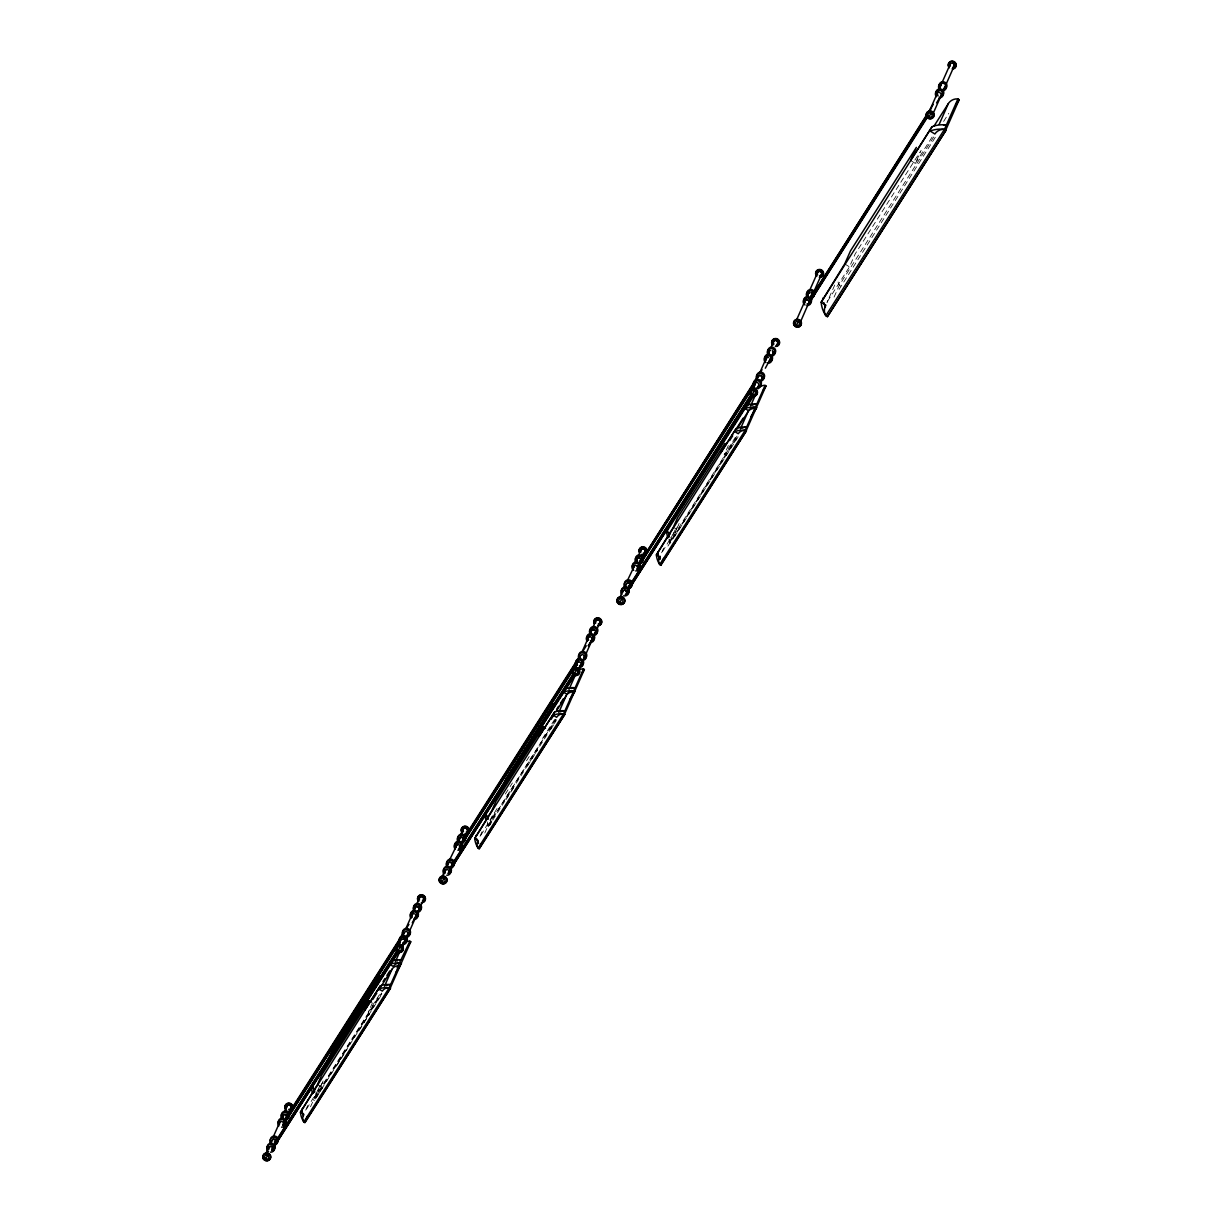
<?xml version="1.0" encoding="UTF-8"?>
<svg xmlns="http://www.w3.org/2000/svg" width="1222" height="1222" viewBox="0 0 1222 1222"><rect width="100%" height="100%" fill="white"/><g stroke="black" fill="none" stroke-linecap="round" stroke-linejoin="round"><path stroke-width="0.75" stroke-dasharray="5 3.75" d="M307.684 1105.559L305.256 1111.226L322.913 1082.05M310.541 1106.75L313.535 1099.999L381.646 992.997M315.78 1097.539L314.726 1097.295L319.965 1085.487M323.112 1080.981L315.643 1097.86L381.86 993.73M372.405 1002.88L368.234 1012.29L379.843 994.051M481.987 831.754L479.559 837.421L497.217 808.246M484.798 833.037L487.838 826.194L555.949 719.193M556.484 719.911L489.243 825.644L488.326 825.064L492.817 814.952M489.243 825.644L495.964 810.446M663.607 548.189L661.178 553.856L678.836 524.681M667.945 546.051L737.569 435.628M670.863 542.079L669.962 541.499L675.888 528.118M671.611 540.384L679.096 523.505M728.327 445.511L724.157 454.92L736.744 435.154M834.718 285.047L827.004 302.46A10.494 10.143 23.9 0 1 827.829 300.826M834.076 297.099L839.331 285.245L934.433 135.856M839.086 289.415L935.701 136.65M827.508 301.345L849.473 266.854L855.247 253.794L920.09 151.956M910.573 160.464L915.309 163.412L921.098 150.352M505.343 794.04L512.415 782.951M526.529 760.771L530.562 754.432M542.537 738.485L555.109 718.719M314.268 1096.562A20.728 20.041 23.9 0 0 314.726 1097.295L379.798 995.075M487.425 823.582A20.728 20.041 23.9 0 0 488.326 825.064L555.43 719.651M316.88 1096.409L382.089 993.868M669.045 540.017A20.728 20.041 23.9 0 0 669.962 541.499L737.065 436.086M315.459 1098.975L323.586 1086.19M336.814 1065.431L346.972 1049.454M359.176 1030.299L369.35 1014.321M489.61 825.461L491.794 821.978M506.03 799.616L515.18 785.242M527.385 766.072L537.543 750.109M550.755 729.335L555.842 721.347M672.894 538.871L738.103 436.346M674.437 536.809L738.195 436.804M915.309 163.412L932.722 136.085M943.628 121.406L948.746 113.371M844.723 263.891L849.473 266.854M840.599 286.04L839.331 285.245A10.494 10.143 23.9 0 1 837.91 280.861M673.337 527.262L676.759 529.386M670.359 543.194L669.457 542.629A7.561 7.301 23.9 0 1 669.137 542.033M488.739 826.759L487.838 826.194A7.561 7.301 23.9 0 1 487.242 824.987M317.415 1084.632L320.836 1086.755M314.436 1100.564L313.535 1099.999A7.561 7.301 23.9 0 1 313.214 1099.403M314.726 1097.295A7.561 7.301 23.9 0 1 314.405 1096.699M669.962 541.499A7.561 7.301 23.9 0 1 669.014 539.009M671.031 537.772A7.561 7.301 23.9 0 0 671.336 538.367A20.728 20.041 23.9 0 1 670.878 537.634M488.326 825.064A7.561 7.301 23.9 0 1 487.303 821.902"/><path stroke-width="1.5" d="M268.519 1147.718L268.703 1149.352L268.703 1147.336M272.735 1139.332L271.59 1141.822M273.209 1139.271L275.714 1140.263L275.607 1142.539M279.609 1122.697L279.578 1123.812M282.74 1115.625L282.862 1117.382L282.985 1115.121M286.956 1116.939L286.773 1115.304L286.987 1116.511A2.2 2.139 23.9 0 1 285.398 1117.061M403.886 932.905L403.856 934.02M414.945 907.946L414.869 909.183M416.106 915.797L415.74 916.974M444.716 872.034L445.266 873.012L445.037 870.293L441.799 877.442M458.892 839.377L459.273 838.185M463.062 838.384L463.337 839.468M577.471 665.348L577.013 663.118M580.175 655.985L580.297 657.742M581.168 664.569L581.26 664.02M584.33 657.436L583.429 654.839M588.103 638.098L588.561 640.328M591.143 631.575L591.234 631.026M592.258 639.549L592.135 637.777L592.028 640.053M625.633 585.017L624.182 587.813M630.078 585.109L629.758 586.163M633.622 567.68L633.943 565.939M636.708 560.043L637.09 558.866M635.241 565.144L637.945 566.657L636.815 569.147M755.013 385.434L754.829 383.8M757.9 377.216L758.22 376.162M761.963 376.468L761.917 378.606M765.919 358.779L765.827 360.001M769.234 353.326L769.295 351.188M808.292 295.617C806.184 294.013 812.218 291.386 808.72 293.051M937.014 94.109L937.702 92.628M937.167 93.437L938.068 96.034M940.329 86.304L940.237 86.854M944.484 87.755L944.621 87.083M265.51 1154.378L268.748 1147.214M270.077 1144.067L271.681 1140.584M273.117 1137.193L279.975 1121.72M281.503 1118.283L283.015 1114.846M284.543 1111.409L286.834 1106.261M281.136 1121.384L283.244 1122.056M285.994 1114.479L283.748 1114.495L286.727 1115.426M270.688 1146.236L271.773 1146.572L269.054 1146.908M273.835 1139.103L275.378 1139.805M264.945 1159.754L268.764 1153.751M272.766 1148.619C271.467 1144.892 274.064 1149.856 271.666 1150.284M282.71 1125.401L283.641 1122.376M399.136 951.067L272.369 1149.367L276.569 1139.897L396.845 950.96M283.168 1125.08L401.32 939.107M284.146 1122.789L287.644 1114.892L402.832 933.959M283.519 1124.652L400.022 942.07M272.75 1149.597L276.569 1139.897M283.825 1124.591L287.644 1114.892M371.274 1002.177L368.998 1000.757L321.585 1075.223L317.415 1084.632L300.444 1112.234A20.728 20.041 23.9 0 0 303.804 1121.933L304.95 1122.651L390.49 988.17L304.721 1122.499L307.715 1115.762M368.998 1000.757L364.828 1010.151L380.302 985.849A20.728 20.041 23.9 0 1 390.597 984.642A7.561 7.301 23.9 0 0 386.076 985.68M376.437 983.939L379.92 976.103L332.506 1050.584L326.396 1063.048M380.302 985.849L300.444 1112.234L303.866 1114.357A7.561 7.301 23.9 0 0 303.804 1121.933L389.207 987.773L398.937 965.838L399.838 966.403L390.124 988.338M398.128 946.042L404.222 932.294L403.825 933.043M405.75 928.857L419.452 897.926A2.2 2.139 23.9 0 1 423.148 897.147M406.62 931.531L407.14 931.775M397.562 951.419L401.381 945.416M403.459 938.664L404.36 939.397L401.259 939.229M418.978 907.625L417.68 906.556L419.192 908.847M415.006 914.01L415.786 914.835M402.771 942.849L404.696 941.872M406.498 935.67L408.102 934.234M404.757 939.718L404.421 939.26M407.919 932.6L408.133 933.807M384.472 986.261L392.048 969.168A7.561 7.301 23.9 0 1 398.937 965.838M395.393 961.607L399.945 951.358M414.915 917.722L415.786 916.851M404.345 942.299L404.94 941.368M406.269 938.068L408.377 933.333M417.359 913.063L419.452 908.328M402.344 947.356L408.438 933.608M409.95 930.171L423.667 899.239A2.2 2.139 23.9 0 0 423.484 897.605M402.191 946.256L408.744 933.562M412.257 922.854L419.833 908.557M397.089 967.916L409.859 941.2L410.76 941.765L401.045 963.7M390.49 988.17L389.207 987.773A20.728 20.041 23.9 0 0 378.912 988.98L382.333 991.103A7.561 7.301 23.9 0 1 389.207 987.773M397.99 968.496L401.412 963.532L400.129 963.135A20.728 20.041 23.9 0 0 389.833 964.326L311.366 1087.58A20.728 20.041 23.9 0 0 312.725 1093.446M446.366 867.131L447.97 863.664L447.878 864.901M449.406 860.273L460.618 837.253L459.212 838.323M460.831 834.489L463.123 829.341M450.124 862.182C447.115 862.61 453.087 861.754 452.216 864.565A2.2 2.139 23.9 0 1 451.728 864.871M456.891 844.646L456.432 844.967M446.397 869.361L447.542 869.407L444.991 870.415M457.425 844.463L459.594 844.998L459.457 848.16M440.287 882.391A3.941 3.819 23.9 0 1 441.89 876.159A3.941 3.819 23.9 0 1 447.038 880.359A3.941 3.819 23.9 0 1 441.096 883.048L441.234 882.834M461.702 837.437L462.664 838.048M444.915 877.136L441.096 883.139M448.505 870.018L449.024 872.111L447.955 873.363M451.162 862.656L452.003 863.343M451.071 866.352L451.59 865.909M452.155 864L451.529 866.047M450.063 869.285L452.858 862.976L573.133 674.04M461.137 844.28L463.932 837.971L579.121 657.039M450.429 869.514L452.537 864.779M462.222 842.936L463.612 839.774M545.562 728.373L543.286 726.953L495.888 801.418L491.718 810.828L474.747 838.429A20.728 20.041 23.9 0 0 478.108 848.129L479.253 848.847L564.793 714.366L479.024 848.71L481.269 843.638M503.327 784.631L506.107 778.353L553.52 703.887L550.037 711.723M543.286 726.953L539.131 736.347L554.605 712.044A20.728 20.041 23.9 0 1 564.9 710.837A7.561 7.301 23.9 0 0 560.379 711.876M554.605 712.044L474.747 838.429L478.169 840.553A7.561 7.301 23.9 0 0 478.108 848.129L563.51 713.969L573.24 692.034L574.141 692.599L564.427 714.534M574.416 669.106L580.511 655.374M582.039 651.937L595.74 621.005A2.2 2.139 23.9 0 1 598.994 619.86M576.876 663.79L577.196 664.753M589.111 636.968L589.691 636.662M591.83 630.094L593.968 629.635L591.417 630.644M578.556 661.805L580.649 662.461M573.851 674.498L577.67 668.495M590.211 636.738L591.738 637.441M558.775 712.457L566.351 695.364A7.561 7.301 23.9 0 1 573.24 692.034M568.994 689.391L575.058 675.72M590.669 640.985L592.074 639.916M578.632 670.435L599.956 622.319A2.2 2.139 23.9 0 0 599.437 620.226M578.48 669.335L585.735 655.068M588.546 645.934L596.81 630.063M574.645 691.469L584.376 669.534L583.459 668.969L573.744 690.904A7.561 7.301 23.9 0 0 566.855 694.233L563.434 692.11A20.728 20.041 23.9 0 1 573.744 690.904L575.012 691.301L572.614 694.676M564.793 714.366L563.51 713.969A20.728 20.041 23.9 0 0 553.215 715.176L556.636 717.299A7.561 7.301 23.9 0 1 563.51 713.969M619.615 598.123L622.853 590.959L622.594 592.578M627.222 580.939L634.768 565.206M635.608 562.044L640.939 550.007M626.794 583.215L627.94 582.863L625.725 584.467M638.388 558.057L640.878 559.05L640.771 561.326M626.657 591.158C620.807 587.186 630.277 593.296 625.725 594.167M639.014 557.889L640.542 558.591M619.05 603.5L622.731 597.818M628.52 582.955L627.894 582.986M637.349 565.801L638.006 567.222M753.241 394.813L626.474 593.113L630.674 583.642L750.95 394.721M639.656 563.373L756.937 377.72M628.948 588.622L630.353 585.46M640.038 563.617L641.749 558.637M741.998 428.311A7.561 7.301 23.9 0 1 746.535 427.272A20.728 20.041 23.9 0 0 736.224 428.479L720.751 452.782L724.921 443.387L677.507 517.853L673.337 527.262L656.382 554.864A20.728 20.041 23.9 0 0 659.727 564.564L660.873 565.282L746.413 430.801L660.644 565.144L663.638 558.393M667.991 528.668L666.601 531.799A20.728 20.041 23.9 0 0 667.945 537.665M683.556 504.197L687.726 494.788M730.97 429.716L735.14 420.322M752.248 389.787L758.327 376.04M759.855 372.603L769.753 350.271M771.281 346.834L773.557 341.671M754.738 384.35L755.059 383.28M761.245 375.521L758.999 375.536L761.688 375.887M736.224 428.479L656.382 554.864L659.788 556.988A7.561 7.301 23.9 0 0 659.727 564.564L745.145 430.404L754.86 408.469L755.776 409.034L746.046 430.984M756.937 382.44L758.862 383.479L758.45 386.045M767.462 357.466L768.653 357.389M749.666 391.972A3.941 3.819 23.9 0 1 754.371 388.428A3.941 3.819 23.9 0 1 757.243 393.667A3.941 3.819 23.9 0 1 751.53 395.393L751.667 395.164M772.304 350.561L773.297 352.593M755.486 389.161L751.53 395.485M769.02 361.468L770.135 360.093M770.15 358.978L770.074 360.215L773.557 352.073M760.374 381.814L762.482 377.079M760.756 382.058L762.849 377.323M765.339 368.204L773.938 352.318M740.395 428.891L747.971 411.799A7.561 7.301 23.9 0 1 754.86 408.469M750.629 405.826L755.165 395.577M756.265 407.919L765.995 385.969L765.079 385.404L755.364 407.338A7.561 7.301 23.9 0 0 748.475 410.668L745.053 408.545L746.443 405.414A20.728 20.041 23.9 0 1 756.754 404.207A7.561 7.301 23.9 0 0 752.217 405.246M746.413 430.801L745.145 430.404A20.728 20.041 23.9 0 0 734.834 431.61L738.256 433.734A7.561 7.301 23.9 0 1 745.145 430.404M753.226 412.7L756.632 407.736L755.364 407.338A20.728 20.041 23.9 0 0 745.053 408.545L666.601 531.799L670.007 533.922A7.561 7.301 23.9 0 0 669.687 534.503M796.973 319.003L804.58 301.819M806.108 298.382L817.533 272.613M805.497 300.307C804.336 298.825 811.041 301.437 808.597 300.459M804.931 302.231L805.191 300.612M806.489 299.802L807.681 299.741M795.644 326.106L799.325 320.408M811.82 293.204C809.453 291.859 814.005 294.258 812.034 295.938M807.574 303.881L806.948 304.049M810.675 296.87L811.729 296.243M808.567 303.362L800.41 322.043M810.889 298.061L933.257 104.405M811.072 297.985L821.734 273.927M927.024 117.068L809.163 303.025L812.997 293.326M943.567 125.163A10.494 10.143 23.9 0 1 946.378 125.026A28.793 27.831 23.9 0 0 932.065 126.691L910.573 160.464L916.363 147.404L850.512 250.831L844.723 263.891L821.169 302.231A28.793 27.831 23.9 0 0 825.828 315.719L827.401 316.697L946.225 129.929L827.401 316.697M928.842 112.378L950.151 64.277M939.275 92.078L941.459 94.216M928.262 117.77L932.081 111.767M943.415 89.007L943.476 88.885M941.139 95.27L936.571 102.892M933.043 113.707L954.367 65.591A2.2 2.139 23.9 0 1 954.122 66.095M941.673 94.888L945.171 86.991M932.065 126.691L821.169 302.231L825.904 305.179A10.494 10.143 23.9 0 0 825.828 315.719L944.453 129.379L957.941 98.906L959.209 99.7L945.706 130.174M939.122 124.43L948.379 103.534A10.494 10.143 23.9 0 1 957.941 98.906M946.225 129.929L944.453 129.379A28.793 27.831 23.9 0 0 930.141 131.044L934.876 133.992A10.494 10.143 23.9 0 1 944.453 129.379M411.753 915.141L412.41 914.087M414.9 908.068L415.541 907.014M419.161 909.26L418.504 910.329M447.909 863.786L449.024 862.411M581.229 664.432L579.579 666.005M773.266 353.021L772.61 354.075M808.872 303.071L809.193 301.33M406.895 927.559L408.942 924.367M582.176 652.243L586.255 645.827M759.992 372.909L762.024 369.716M289.049 1113.517L402.175 935.808M465.338 836.596L578.464 658.872M643.154 557.278L753.226 384.35M755.272 381.157L757.304 377.949M413.922 919.418L416.335 916.454M575.929 664.905L459.747 847.442L572.232 671.55M588.164 645.705L592.624 639.534M753.76 385.587L637.563 568.108L750.048 392.231M768.027 363.178L770.44 360.2M574.279 668.342L576.31 665.15M814.387 291.951L926.505 115.846M929.56 111.034L931.592 107.826M809.163 303.025L927.406 117.297M277.959 1138.522L396.188 952.809M452.552 866.367A3.941 3.819 23.9 0 0 454.279 861.51L572.476 675.873M633.088 580.679L751.316 394.95M312.756 1084.449L315.688 1079.866M317.628 1076.811L320.546 1072.213M322.501 1069.158L324.441 1066.103M377.674 982.473L380.577 977.906M382.517 974.866L390.261 962.722M552.252 708.729L554.192 705.69M556.117 702.65L558.057 699.61M560.959 695.058L562.884 692.019M272.369 1149.367L398.754 950.838M402.832 944.423L405.246 941.459M575.043 673.902L448.657 872.447L575.425 674.147M579.121 667.502L581.535 664.539M626.474 593.113L752.859 394.584M756.937 388.184L759.351 385.205L757.319 388.413M746.993 406.346L754.127 395.134M383.036 981.556L384.961 978.517M386.9 975.477L389.803 970.925M556.636 709.34L558.561 706.301M560.501 703.261L563.403 698.694M372.695 999.581L376.758 993.181M378.805 989.973L392.048 969.168M551.061 719.376L554.116 714.58M556.163 711.372L566.351 695.364M737.294 427.288L743.098 418.168M407.72 946.561L410.76 941.765M729.626 440.607L732.696 435.811M736.759 429.411L747.971 411.799M582.329 672.726L584.376 669.534M762.94 390.765L765.995 385.969M934.127 125.927L948.379 103.534M396.188 971.826L401.412 963.532M397.807 969.596L399.838 966.403M569.788 699.61L575.012 691.301M750.69 417.023L756.632 407.736M956.139 104.512L959.209 99.7M940.497 85.922L940.864 85.509M769.234 351.31L770.12 350.439M766.102 358.397L767.508 357.328M758.175 376.284L759.045 375.414M755.013 383.418L756.418 382.349M637.029 558.989L637.899 558.118M622.808 591.097L624.213 590.027M594.335 633.714L595.221 632.843M580.358 655.603L582.344 654.503M577.196 662.736L578.602 661.682M456.081 845.395L456.952 844.524M404.07 932.523L406.055 931.424M282.924 1115.243L283.794 1114.372M279.792 1122.315L280.663 1121.445M640.465 561.631L639.473 562.135M415.495 907.136L417.68 906.556M412.349 914.209L413.922 913.659M462.191 841.271L461.03 841.622M460.572 837.391L461.763 837.314M488.388 817.487L484.981 815.364A20.728 20.041 23.9 0 0 486.02 820.405M389.833 964.326L393.255 966.465A7.561 7.301 23.9 0 1 400.129 963.135M311.366 1087.58L314.787 1089.718A7.561 7.301 23.9 0 0 313.81 1092.147M629.04 583.2L630.033 585.231A2.2 2.139 23.9 0 1 628.444 585.781M594.488 629.88L595.42 631.362M637.304 561.601L636.754 559.92M412.272 917.248L411.722 915.568M625.908 586.102L625.695 584.895M459.212 840.339L458.937 839.254M456.02 847.533L455.806 846.327M641.168 549.503A2.2 2.139 23.9 0 1 645.17 550.221M645.231 550.786A2.2 2.139 23.9 0 1 645.14 551.336M619.844 604.157A3.941 3.819 23.9 0 1 618.011 597.894A3.941 3.819 23.9 0 1 624.564 599.055A3.941 3.819 23.9 0 1 620.852 604.34M639.442 552.741A3.941 3.819 23.9 0 1 641.978 547.242A3.941 3.819 23.9 0 1 646.82 551.183A3.941 3.819 23.9 0 1 641.779 554.635M646.392 552.756A3.941 3.819 23.9 0 1 645.735 553.52M644.911 554.085A3.941 3.819 23.9 0 1 641.932 554.33M639.595 552.42A3.941 3.819 23.9 0 1 642.115 546.921A3.941 3.819 23.9 0 1 646.957 550.862M640.97 551.962A2.2 2.139 23.9 0 1 642.024 548.999A2.2 2.139 23.9 0 1 644.972 550.358A2.2 2.139 23.9 0 1 643.414 553.092M774.152 340.739A2.2 2.139 23.9 0 1 775.145 340.235M776.291 340.296A2.2 2.139 23.9 0 1 777.803 341.885M636.112 562.609A3.941 3.819 23.9 0 1 636.784 556.774A3.941 3.819 23.9 0 1 642.558 558.591A3.941 3.819 23.9 0 1 639.87 563.785M636.112 560.409A3.941 3.819 23.9 0 1 637.991 555.109A3.941 3.819 23.9 0 1 643.276 557.538A3.941 3.819 23.9 0 1 640.481 562.426M641.061 560.256A2.2 2.139 23.9 0 1 639.503 560.806M641.489 557.69A2.2 2.139 23.9 0 1 641.428 559.829M754.89 387.68A3.941 3.819 23.9 0 1 754.493 381.386A3.941 3.819 23.9 0 1 760.664 383.326A3.941 3.819 23.9 0 1 756.83 388.291M753.623 382.898A3.941 3.819 23.9 0 1 759.595 379.874A3.941 3.819 23.9 0 1 759.412 386.503M765.98 362.659A3.941 3.819 23.9 0 1 765.583 356.366A3.941 3.819 23.9 0 1 771.739 358.306A3.941 3.819 23.9 0 1 767.92 363.27M764.819 358.871A3.941 3.819 23.9 0 1 767.385 354.395A3.941 3.819 23.9 0 1 772.228 356.625A3.941 3.819 23.9 0 1 770.502 361.483M765.782 360.643A3.941 3.819 23.9 0 1 765.186 359.818M757.243 379.889A3.941 3.819 23.9 0 1 757.93 374.069A3.941 3.819 23.9 0 1 763.689 375.872A3.941 3.819 23.9 0 1 761.016 381.081M756.892 376.758A3.941 3.819 23.9 0 1 761.81 372.298A3.941 3.819 23.9 0 1 763.399 378.805M762.574 379.37A3.941 3.819 23.9 0 1 761.612 379.706M768.317 354.93A3.941 3.819 23.9 0 1 768.989 349.11A3.941 3.819 23.9 0 1 774.763 350.913A3.941 3.819 23.9 0 1 772.075 356.106M767.951 351.799A3.941 3.819 23.9 0 1 770.853 347.231A3.941 3.819 23.9 0 1 775.588 350.195A3.941 3.819 23.9 0 1 772.686 354.747M621.876 594.702A3.941 3.819 23.9 0 1 623.159 588.576A3.941 3.819 23.9 0 1 628.643 591.998A3.941 3.819 23.9 0 1 623.617 595.786M621.418 590.562A3.941 3.819 23.9 0 1 627.39 587.538A3.941 3.819 23.9 0 1 627.207 594.182M626.244 594.518A3.941 3.819 23.9 0 1 625.236 594.595M627.528 590.868A2.2 2.139 23.9 0 1 627.436 591.417M625.038 587.568A3.941 3.819 23.9 0 1 625.725 581.748A3.941 3.819 23.9 0 1 631.484 583.551A3.941 3.819 23.9 0 1 628.811 588.744M632.416 583.826A3.941 3.819 23.9 0 1 631.194 586.484M628.398 587.461A3.941 3.819 23.9 0 1 627.375 587.278M625.053 585.384A3.941 3.819 23.9 0 1 627.085 580.022A3.941 3.819 23.9 0 1 632.309 582.833M630.094 582.191A2.2 2.139 23.9 0 1 630.598 584.299M633.76 570.338A3.941 3.819 23.9 0 1 633.378 564.045A3.941 3.819 23.9 0 1 639.534 565.985A3.941 3.819 23.9 0 1 635.715 570.949M632.599 566.55A3.941 3.819 23.9 0 1 635.501 561.998A3.941 3.819 23.9 0 1 640.236 564.946A3.941 3.819 23.9 0 1 637.334 569.498M750.736 394.737A3.941 3.819 23.9 0 1 749.773 392.965M772.671 345.23A3.941 3.819 23.9 0 1 773.648 339.242A3.941 3.819 23.9 0 1 779.346 341.855A3.941 3.819 23.9 0 1 775.42 346.483M772.823 344.91A3.941 3.819 23.9 0 1 773.786 338.922A3.941 3.819 23.9 0 1 779.483 341.534A3.941 3.819 23.9 0 1 775.558 346.162M773.938 344.085A2.2 2.139 23.9 0 1 774.152 340.938A2.2 2.139 23.9 0 1 777.36 341.518A2.2 2.139 23.9 0 1 776.566 344.558M817.762 272.109A2.2 2.139 23.9 0 1 821.566 272.292M793.735 323.906A3.941 3.819 23.9 0 1 796.973 319.293A3.941 3.819 23.9 0 1 801.464 322.959A3.941 3.819 23.9 0 1 797.447 326.931M796.438 326.748A3.941 3.819 23.9 0 1 794.101 324.838M816.647 276.157A3.941 3.819 23.9 0 1 817.625 270.169A3.941 3.819 23.9 0 1 823.307 272.781A3.941 3.819 23.9 0 1 819.397 277.425M816.785 275.836A3.941 3.819 23.9 0 1 817.762 269.848A3.941 3.819 23.9 0 1 823.445 272.46A3.941 3.819 23.9 0 1 819.534 277.104M817.564 274.568A2.2 2.139 23.9 0 1 818.801 271.528A2.2 2.139 23.9 0 1 821.658 273.316A2.2 2.139 23.9 0 1 819.427 275.729M952.885 62.887A2.2 2.139 23.9 0 1 954.458 65.041M936.419 96.675A3.941 3.819 23.9 0 1 937.396 90.688A3.941 3.819 23.9 0 1 943.078 93.3A3.941 3.819 23.9 0 1 939.168 97.928M936.052 93.544A3.941 3.819 23.9 0 1 938.633 89.069A3.941 3.819 23.9 0 1 943.476 91.299A3.941 3.819 23.9 0 1 941.75 96.156M937.763 92.078A2.2 2.139 23.9 0 1 938.359 91.146M939.581 89.542A3.941 3.819 23.9 0 1 940.558 83.554A3.941 3.819 23.9 0 1 946.24 86.166A3.941 3.819 23.9 0 1 942.33 90.795M939.107 85.403A3.941 3.819 23.9 0 1 942.788 81.767A3.941 3.819 23.9 0 1 946.913 85.128A3.941 3.819 23.9 0 1 943.949 89.359M805.008 304.996A3.941 3.819 23.9 0 1 804.626 298.718A3.941 3.819 23.9 0 1 810.782 300.643A3.941 3.819 23.9 0 1 806.963 305.607M803.847 301.208A3.941 3.819 23.9 0 1 806.749 296.656A3.941 3.819 23.9 0 1 811.484 299.604A3.941 3.819 23.9 0 1 808.582 304.171M804.824 302.98A3.941 3.819 23.9 0 1 804.213 302.155M807.375 297.221A3.941 3.819 23.9 0 1 808.063 291.401A3.941 3.819 23.9 0 1 813.821 293.204A3.941 3.819 23.9 0 1 811.133 298.397M814.646 292.47A3.941 3.819 23.9 0 1 811.744 297.038M807.009 294.09A3.941 3.819 23.9 0 1 814.28 291.539M812.34 294.869A2.2 2.139 23.9 0 1 810.766 295.419M812.966 292.837A2.2 2.139 23.9 0 1 812.691 294.441M949.265 67.821A3.941 3.819 23.9 0 1 949.952 62.001A3.941 3.819 23.9 0 1 955.711 63.804A3.941 3.819 23.9 0 1 953.038 68.997M948.807 66.675A3.941 3.819 23.9 0 1 951.006 61.268A3.941 3.819 23.9 0 1 956.139 64.461A3.941 3.819 23.9 0 1 952.152 68.768M950.197 66.232A2.2 2.139 23.9 0 1 951.235 63.269A2.2 2.139 23.9 0 1 954.199 64.613A2.2 2.139 23.9 0 1 952.625 67.347M463.718 828.409A2.2 2.139 23.9 0 1 464.711 827.905M465.277 827.859A2.2 2.139 23.9 0 1 467.354 829.555M462.237 832.885A3.941 3.819 23.9 0 1 463.214 826.897A3.941 3.819 23.9 0 1 468.897 829.509A3.941 3.819 23.9 0 1 464.986 834.152M467.094 833.419A3.941 3.819 23.9 0 1 465.124 833.832M462.374 832.564A3.941 3.819 23.9 0 1 463.352 826.576A3.941 3.819 23.9 0 1 469.034 829.188M468.988 831.174A3.941 3.819 23.9 0 1 468.576 832.075M463.489 831.754A2.2 2.139 23.9 0 1 463.718 828.608A2.2 2.139 23.9 0 1 466.911 829.173A2.2 2.139 23.9 0 1 466.132 832.228M457.685 841.103A3.941 3.819 23.9 0 1 459.564 835.802A3.941 3.819 23.9 0 1 464.864 838.231A3.941 3.819 23.9 0 1 462.053 843.104M457.822 837.803A3.941 3.819 23.9 0 1 461.504 834.152A3.941 3.819 23.9 0 1 465.628 837.513A3.941 3.819 23.9 0 1 462.664 841.744M463.245 839.59A2.2 2.139 23.9 0 1 462.787 839.896M463.673 837.009A2.2 2.139 23.9 0 1 463.841 838.659M576.28 666.341A3.941 3.819 23.9 0 1 577.242 660.354A3.941 3.819 23.9 0 1 582.94 662.981A3.941 3.819 23.9 0 1 579.014 667.609M576.28 664.157A3.941 3.819 23.9 0 1 578.159 658.857A3.941 3.819 23.9 0 1 583.444 661.285A3.941 3.819 23.9 0 1 580.649 666.158M587.354 641.336A3.941 3.819 23.9 0 1 588.332 635.333A3.941 3.819 23.9 0 1 594.029 637.96A3.941 3.819 23.9 0 1 590.104 642.589M586.988 638.19A3.941 3.819 23.9 0 1 591.922 633.744A3.941 3.819 23.9 0 1 593.51 640.236M592.685 640.817A3.941 3.819 23.9 0 1 591.723 641.138M579.427 659.223A3.941 3.819 23.9 0 1 580.404 653.235A3.941 3.819 23.9 0 1 586.102 655.847A3.941 3.819 23.9 0 1 582.176 660.476M579.075 656.077A3.941 3.819 23.9 0 1 581.641 651.616A3.941 3.819 23.9 0 1 586.484 653.846A3.941 3.819 23.9 0 1 584.758 658.704M580.038 657.848A3.941 3.819 23.9 0 1 579.442 657.024M590.501 634.249A3.941 3.819 23.9 0 1 591.463 628.261A3.941 3.819 23.9 0 1 597.161 630.873A3.941 3.819 23.9 0 1 593.235 635.516M590.134 631.117A3.941 3.819 23.9 0 1 593.037 626.565A3.941 3.819 23.9 0 1 597.772 629.513A3.941 3.819 23.9 0 1 594.87 634.065M591.097 632.889A3.941 3.819 23.9 0 1 590.501 632.064M444.06 874.02A3.941 3.819 23.9 0 1 445.037 868.032A3.941 3.819 23.9 0 1 450.735 870.644A3.941 3.819 23.9 0 1 446.809 875.288M444.075 871.836A3.941 3.819 23.9 0 1 445.954 866.535A3.941 3.819 23.9 0 1 451.239 868.964A3.941 3.819 23.9 0 1 448.428 873.837M447.221 866.887A3.941 3.819 23.9 0 1 447.634 861.266A3.941 3.819 23.9 0 1 453.347 862.289A3.941 3.819 23.9 0 1 451.941 867.742M446.855 863.755A3.941 3.819 23.9 0 1 449.436 859.295A3.941 3.819 23.9 0 1 454.279 861.51M452.614 861.984A2.2 2.139 23.9 0 1 452.782 863.618M455.149 849A3.941 3.819 23.9 0 1 456.127 843.012A3.941 3.819 23.9 0 1 461.824 845.639A3.941 3.819 23.9 0 1 457.899 850.268M455.149 846.815A3.941 3.819 23.9 0 1 456.738 841.653A3.941 3.819 23.9 0 1 462.053 843.317A3.941 3.819 23.9 0 1 460.48 848.48M459.518 848.816A3.941 3.819 23.9 0 1 458.51 848.908M572.324 673.23A3.941 3.819 23.9 0 1 573.897 668.067A3.941 3.819 23.9 0 1 579.213 669.748A3.941 3.819 23.9 0 1 577.639 674.911M576.677 675.247A3.941 3.819 23.9 0 1 572.919 674.055M594.259 623.724A3.941 3.819 23.9 0 1 596.137 618.424A3.941 3.819 23.9 0 1 601.423 620.852A3.941 3.819 23.9 0 1 598.627 625.725M594.396 623.403A3.941 3.819 23.9 0 1 596.596 617.996A3.941 3.819 23.9 0 1 601.728 621.188A3.941 3.819 23.9 0 1 597.741 625.496M595.786 622.96A2.2 2.139 23.9 0 1 596.825 619.997A2.2 2.139 23.9 0 1 599.788 621.356A2.2 2.139 23.9 0 1 598.215 624.075M288.423 1104.825A2.2 2.139 23.9 0 1 291.126 1107.025M291.493 1110.08A3.941 3.819 23.9 0 1 288.697 1111.073M286.742 1110.462A3.941 3.819 23.9 0 1 285.444 1105.146A3.941 3.819 23.9 0 1 290.836 1104.016A3.941 3.819 23.9 0 1 292.134 1109.332M285.49 1108.675A3.941 3.819 23.9 0 1 288.529 1103.099A3.941 3.819 23.9 0 1 292.7 1108.094M286.666 1107.682A2.2 2.139 23.9 0 1 288.468 1105.116A2.2 2.139 23.9 0 1 290.989 1107.163A2.2 2.139 23.9 0 1 288.728 1109.377M282.007 1118.848A3.941 3.819 23.9 0 1 282.404 1113.227A3.941 3.819 23.9 0 1 288.117 1114.25A3.941 3.819 23.9 0 1 286.727 1119.703M284.741 1120.116A3.941 3.819 23.9 0 1 283.733 1119.932M281.64 1115.717A3.941 3.819 23.9 0 1 286.574 1111.272A3.941 3.819 23.9 0 1 288.163 1117.763M287.644 1115.029A2.2 2.139 23.9 0 1 287.552 1115.579M399.991 943.277A3.941 3.819 23.9 0 1 400.953 937.289A3.941 3.819 23.9 0 1 406.651 939.901A3.941 3.819 23.9 0 1 402.725 944.53M399.991 941.077A3.941 3.819 23.9 0 1 401.87 935.777A3.941 3.819 23.9 0 1 407.155 938.206A3.941 3.819 23.9 0 1 404.36 943.094M411.066 918.257A3.941 3.819 23.9 0 1 412.043 912.269A3.941 3.819 23.9 0 1 417.741 914.881A3.941 3.819 23.9 0 1 413.815 919.509M411.081 916.057A3.941 3.819 23.9 0 1 412.654 910.894A3.941 3.819 23.9 0 1 417.97 912.574A3.941 3.819 23.9 0 1 416.397 917.737M403.947 936.785A3.941 3.819 23.9 0 1 403.55 930.507A3.941 3.819 23.9 0 1 409.706 932.447A3.941 3.819 23.9 0 1 405.887 937.396M402.68 932.004A3.941 3.819 23.9 0 1 406.361 928.369A3.941 3.819 23.9 0 1 410.485 931.729A3.941 3.819 23.9 0 1 407.506 935.96M414.212 911.169A3.941 3.819 23.9 0 1 415.175 905.181A3.941 3.819 23.9 0 1 420.872 907.809A3.941 3.819 23.9 0 1 416.946 912.437M413.846 908.038A3.941 3.819 23.9 0 1 416.412 903.577A3.941 3.819 23.9 0 1 421.254 905.792A3.941 3.819 23.9 0 1 419.528 910.65M418.581 910.986A3.941 3.819 23.9 0 1 417.557 911.077M268.58 1151.598A3.941 3.819 23.9 0 1 268.183 1145.32A3.941 3.819 23.9 0 1 274.354 1147.244A3.941 3.819 23.9 0 1 270.52 1152.209M267.419 1147.809A3.941 3.819 23.9 0 1 270.306 1143.257A3.941 3.819 23.9 0 1 275.042 1146.205A3.941 3.819 23.9 0 1 272.139 1150.773M272.735 1148.604A2.2 2.139 23.9 0 1 271.742 1149.108M273.423 1147.122A2.2 2.139 23.9 0 1 273.331 1147.672M270.933 1143.823A3.941 3.819 23.9 0 1 271.62 1138.003A3.941 3.819 23.9 0 1 277.379 1139.805A3.941 3.819 23.9 0 1 274.706 1144.999M270.566 1140.691A3.941 3.819 23.9 0 1 273.468 1136.124A3.941 3.819 23.9 0 1 278.204 1139.072A3.941 3.819 23.9 0 1 275.301 1143.639M275.897 1141.47A2.2 2.139 23.9 0 1 275.439 1141.791M274.904 1141.974A2.2 2.139 23.9 0 1 274.339 1142.02M276.523 1139.439A2.2 2.139 23.9 0 1 276.264 1141.043M278.86 1125.936A3.941 3.819 23.9 0 1 279.838 1119.948A3.941 3.819 23.9 0 1 285.536 1122.56A3.941 3.819 23.9 0 1 281.61 1127.188M278.494 1122.804A3.941 3.819 23.9 0 1 281.075 1118.329A3.941 3.819 23.9 0 1 285.917 1120.559A3.941 3.819 23.9 0 1 284.191 1125.416M279.471 1124.561A3.941 3.819 23.9 0 1 278.86 1123.736M284.237 1121.017A2.2 2.139 23.9 0 1 284.421 1122.651M396.631 950.991A3.941 3.819 23.9 0 1 398.235 944.743A3.941 3.819 23.9 0 1 403.382 948.944A3.941 3.819 23.9 0 1 397.425 951.633M418.566 901.469A3.941 3.819 23.9 0 1 419.543 895.482A3.941 3.819 23.9 0 1 425.241 898.094A3.941 3.819 23.9 0 1 421.315 902.737M418.718 901.164A3.941 3.819 23.9 0 1 419.39 895.329A3.941 3.819 23.9 0 1 425.164 897.147A3.941 3.819 23.9 0 1 422.476 902.34M419.497 899.881A2.2 2.139 23.9 0 1 420.368 896.994A2.2 2.139 23.9 0 1 423.347 897.926A2.2 2.139 23.9 0 1 422.461 900.813M313.26 1092.987A7.561 7.301 23.9 0 1 313.58 1092.422M303.514 1115.762A20.728 20.041 23.9 0 1 302.399 1112.494M302.201 1111.653A20.728 20.041 23.9 0 1 301.834 1109.102M405.322 942.223A7.561 7.301 23.9 0 1 409.859 941.2M396.997 961.027A7.561 7.301 23.9 0 1 397.578 960.706M399.502 960.095A7.561 7.301 23.9 0 1 401.519 960.003A20.728 20.041 23.9 0 0 391.223 961.195M314.818 1091.903A20.728 20.041 23.9 0 1 313.122 1087M487.563 819.183A7.561 7.301 23.9 0 1 487.883 818.618M478.596 843.516A20.728 20.041 23.9 0 1 476.687 838.689M476.229 836.154A20.728 20.041 23.9 0 1 476.137 835.298M668.938 537.023A7.561 7.301 23.9 0 1 669.045 536.366M758.19 388.733A7.561 7.301 23.9 0 1 765.079 385.404M669.335 534.518A20.728 20.041 23.9 0 1 668.541 532.059M668.694 536.855A7.561 7.301 23.9 0 1 668.908 536.229M660.186 558.943A7.561 7.301 23.9 0 1 660.201 556.3M659.819 559.172A20.728 20.041 23.9 0 1 658.322 555.124M658.123 554.284A20.728 20.041 23.9 0 1 657.772 551.733M487.578 819.29A7.561 7.301 23.9 0 1 488.067 818.068M578.373 670.374A7.561 7.301 23.9 0 1 583.459 668.969M571.193 688.49A7.561 7.301 23.9 0 1 575.119 687.772A20.728 20.041 23.9 0 0 564.824 688.979M488.052 818.893A20.728 20.041 23.9 0 1 486.921 815.624M825.43 307.134A28.793 27.831 23.9 0 1 823.857 302.598M823.216 299.069A28.793 27.831 23.9 0 1 823.093 297.878M617.37 602.568A3.941 3.819 23.9 0 0 624.167 602.904A3.941 3.819 23.9 0 0 620.913 596.993A3.941 3.819 23.9 0 0 617.37 602.568M618.882 601.789A2.2 2.139 23.9 0 0 622.685 601.988A2.2 2.139 23.9 0 0 620.868 598.673A2.2 2.139 23.9 0 0 618.882 601.789M749.987 394.232A3.941 3.819 23.9 0 0 756.785 394.569A3.941 3.819 23.9 0 0 753.546 388.657A3.941 3.819 23.9 0 0 749.987 394.232M751.515 393.453A2.2 2.139 23.9 0 0 755.318 393.652A2.2 2.139 23.9 0 0 753.5 390.337A2.2 2.139 23.9 0 0 751.515 393.453M793.964 325.159A3.941 3.819 23.9 0 0 800.761 325.495A3.941 3.819 23.9 0 0 797.508 319.584A3.941 3.819 23.9 0 0 793.964 325.159M795.476 324.395A2.2 2.139 23.9 0 0 799.28 324.578A2.2 2.139 23.9 0 0 797.462 321.279A2.2 2.139 23.9 0 0 795.476 324.395M926.582 116.823A3.941 3.819 23.9 0 0 933.379 117.159A3.941 3.819 23.9 0 0 930.141 111.248A3.941 3.819 23.9 0 0 926.582 116.823M926.734 116.502A3.941 3.819 23.9 0 0 933.532 116.854A3.941 3.819 23.9 0 0 930.278 110.927A3.941 3.819 23.9 0 0 926.734 116.502M928.109 116.059A2.2 2.139 23.9 0 0 931.912 116.243A2.2 2.139 23.9 0 0 930.095 112.943A2.2 2.139 23.9 0 0 928.109 116.059M439.553 881.887A3.941 3.819 23.9 0 0 446.351 882.223A3.941 3.819 23.9 0 0 443.097 876.311A3.941 3.819 23.9 0 0 439.553 881.887M441.066 881.123A2.2 2.139 23.9 0 0 444.869 881.306A2.2 2.139 23.9 0 0 443.051 878.007A2.2 2.139 23.9 0 0 441.066 881.123M572.171 673.551A3.941 3.819 23.9 0 0 578.968 673.887A3.941 3.819 23.9 0 0 575.73 667.976A3.941 3.819 23.9 0 0 572.171 673.551M573.698 672.787A2.2 2.139 23.9 0 0 577.502 672.971A2.2 2.139 23.9 0 0 575.684 669.671A2.2 2.139 23.9 0 0 573.698 672.787M263.265 1158.807A3.941 3.819 23.9 0 0 270.062 1159.159A3.941 3.819 23.9 0 0 266.808 1153.232A3.941 3.819 23.9 0 0 263.265 1158.807M263.402 1158.502A3.941 3.819 23.9 0 0 270.199 1158.838A3.941 3.819 23.9 0 0 266.961 1152.911A3.941 3.819 23.9 0 0 263.402 1158.502M264.777 1158.044A2.2 2.139 23.9 0 0 268.58 1158.227A2.2 2.139 23.9 0 0 266.763 1154.927A2.2 2.139 23.9 0 0 264.777 1158.044M395.882 950.472A3.941 3.819 23.9 0 0 402.68 950.823A3.941 3.819 23.9 0 0 399.441 944.896A3.941 3.819 23.9 0 0 395.882 950.472M397.41 949.708A2.2 2.139 23.9 0 0 401.213 949.891A2.2 2.139 23.9 0 0 399.395 946.592A2.2 2.139 23.9 0 0 397.41 949.708"/></g></svg>
